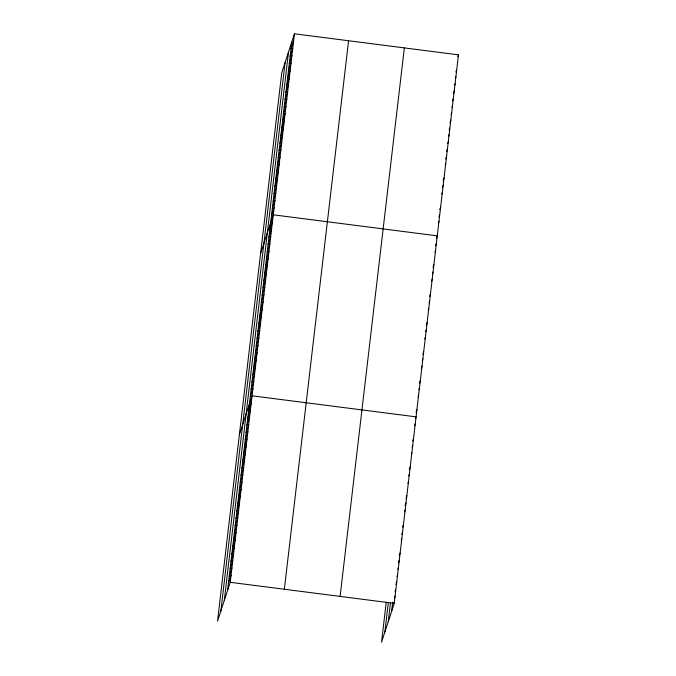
<?xml version="1.0" encoding="UTF-8"?>
<svg xmlns="http://www.w3.org/2000/svg" width="676" height="676" viewBox="0 0 676 676"><rect width="100%" height="100%" fill="white"/><g stroke="black" fill="none" stroke-linecap="round" stroke-linejoin="round"><path stroke-width="1.01" d="M220.858 610.994L285.086 62.488M224.28 600.525L288.508 52.018M227.601 590.359L291.829 41.853M294.457 33.8L281.765 72.653L217.537 621.151L230.229 582.306L294.457 33.8L458.463 54.849L394.235 603.347L381.543 642.2L386.216 602.24M284.351 589.252L348.579 40.746M340.113 596.409L404.341 47.903M384.864 632.035L388.218 603.347M388.286 621.565L390.441 603.127M391.607 611.408L392.688 602.181M290.976 49.094L293.612 41.042M290.131 56.336L292.767 48.283M289.286 63.578L291.914 55.525M288.432 70.819L291.069 62.758M287.587 78.061L290.224 70M286.742 85.294L289.37 77.241M285.889 92.536L288.525 84.483M285.044 99.778L287.68 91.725M284.199 107.019L286.827 98.966M283.345 114.261L285.982 106.2M282.5 121.503L285.137 113.441M281.655 128.736L284.283 120.683M280.802 135.977L283.438 127.925M279.957 143.219L282.593 135.166M279.112 150.461L281.74 142.408M278.259 157.702L280.895 149.641M277.413 164.944L280.05 156.883M276.569 172.177L279.196 164.124M275.715 179.419L278.351 171.366M274.87 186.66L277.506 178.608M274.025 193.902L276.653 185.849M273.172 201.144L275.808 193.082M272.327 208.385L274.963 200.324M271.482 215.619L274.11 207.566M260.564 253.652L273.265 214.807L437.271 235.856L436.392 238.535M269.783 230.102L272.42 222.049M268.938 237.344L271.566 229.291M268.085 244.585L270.721 236.524M267.24 251.827L269.876 243.766M266.395 259.06L269.023 251.007M265.541 266.302L268.178 258.249M264.696 273.543L267.333 265.491M263.851 280.785L266.479 272.732M262.998 288.027L265.634 279.965M262.153 295.268L264.789 287.207M261.308 302.502L263.936 294.449M260.454 309.743L263.091 301.69M259.609 316.985L262.246 308.932M258.764 324.226L261.392 316.174M257.911 331.468L260.547 323.407M257.066 338.71L259.702 330.649M256.221 345.943L258.849 337.89M255.367 353.185L258.004 345.132M254.522 360.426L257.159 352.373M253.677 367.668L256.305 359.615M252.824 374.91L255.46 366.848M251.979 382.151L254.615 374.09M251.134 389.384L253.762 381.332M250.281 396.626L252.917 388.573M239.372 434.66L252.072 395.815L416.078 416.855L415.486 418.647M248.599 411.042L251.227 402.989M247.754 418.216L250.39 410.155M246.917 425.39L249.554 417.329M246.081 432.555L248.709 424.503M245.236 439.73L247.872 431.677M244.399 446.904L247.027 438.851M243.554 454.078L246.191 446.025M242.718 461.252L245.354 453.199M241.881 468.426L244.509 460.364M241.036 475.6L243.673 467.538M240.2 482.765L242.828 474.713M239.355 489.939L241.991 481.887M238.518 497.113L241.155 489.061M237.682 504.288L240.31 496.235M236.837 511.462L239.473 503.4M236 518.636L238.628 510.574M235.155 525.801L237.791 517.748M234.319 532.975L236.955 524.922M233.482 540.149L236.11 532.096M232.637 547.323L235.273 539.271M231.8 554.497L234.428 546.445M230.955 561.672L233.592 553.61M230.119 568.846L232.755 560.784M229.282 576.011L231.91 567.958M228.437 583.185L231.074 575.132M457.88 56.64L458.463 54.849M455.894 72.011L456.477 70.219M455.337 78.357L455.92 76.565M454.492 85.599L455.075 83.807M453.351 93.736L454.23 91.049M452.498 100.977L453.089 99.186M451.948 107.315L452.531 105.532M451.095 114.557L451.686 112.765M449.954 122.694L450.833 120.007M449.109 129.936L449.692 128.144M448.551 136.282L449.143 134.49M447.706 143.523L448.289 141.732M446.566 151.652L447.444 148.974M445.721 158.894L446.599 156.207M445.163 165.24L445.746 163.448M443.177 180.619L444.056 177.932M442.324 187.86L443.202 185.173M441.774 194.198L442.357 192.415M439.78 209.577L440.659 206.89M438.935 216.819L439.518 215.027M438.378 223.165L438.969 221.373M435.547 245.777L436.426 243.09M434.989 252.123L435.572 250.331M433.003 267.502L433.882 264.815M432.446 273.848L433.029 272.056M431.601 281.081L432.184 279.298M429.606 296.46L430.485 293.773M429.057 302.806L429.64 301.014M428.204 310.047L428.795 308.256M426.218 325.418L427.097 322.739M425.66 331.764L426.252 329.972M424.815 339.006L425.398 337.214M422.83 354.385L423.708 351.697M422.272 360.73L422.855 358.939M421.427 367.972L422.01 366.181M419.433 383.343L420.311 380.656M418.883 389.689L419.466 387.897M418.03 396.93L418.621 395.139M416.044 412.301L416.923 409.622M414.65 425.821L415.233 424.029M412.681 441.065L413.56 438.378M412.132 447.343L412.715 445.552M411.287 454.517L411.878 452.726M409.318 469.752L410.197 467.065M408.769 476.031L409.36 474.239M407.932 483.205L408.515 481.413M405.955 498.449L406.834 495.762M405.118 505.614L405.997 502.936M404.569 511.893L405.161 510.101M402.6 527.136L403.479 524.449M401.755 534.31L402.634 531.623M401.214 540.589L401.798 538.797M399.237 555.824L400.116 553.145M398.401 562.998L399.279 560.311M397.851 569.277L398.434 567.485M397.015 576.451L397.598 574.659M395.882 584.52L396.761 581.833M395.037 591.694L395.629 589.903M392.443 604.234L393.026 602.443M394.497 597.964L395.08 596.181M230.229 582.306L394.235 603.347"/></g></svg>
